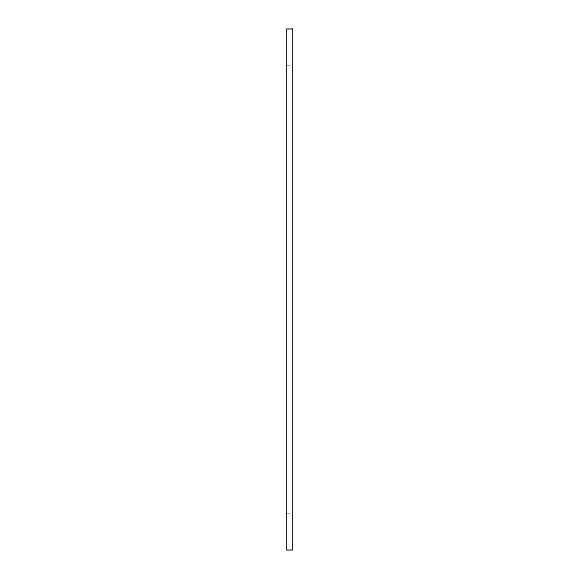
<?xml version="1.0" encoding="UTF-8"?>
<svg xmlns="http://www.w3.org/2000/svg" width="579" height="579" viewBox="0 0 579 579"><rect width="100%" height="100%" fill="white"/><g stroke="black" fill="none" stroke-linecap="round" stroke-linejoin="round"><path stroke-width="0.43" stroke-dasharray="2.9 2.17" d="M287.343 65.188L291.657 65.188M287.343 513.812L291.657 513.812"/><path stroke-width="0.87" d="M292.518 28.95L286.482 28.95L286.482 550.05L292.518 550.05L292.518 28.95"/></g></svg>
